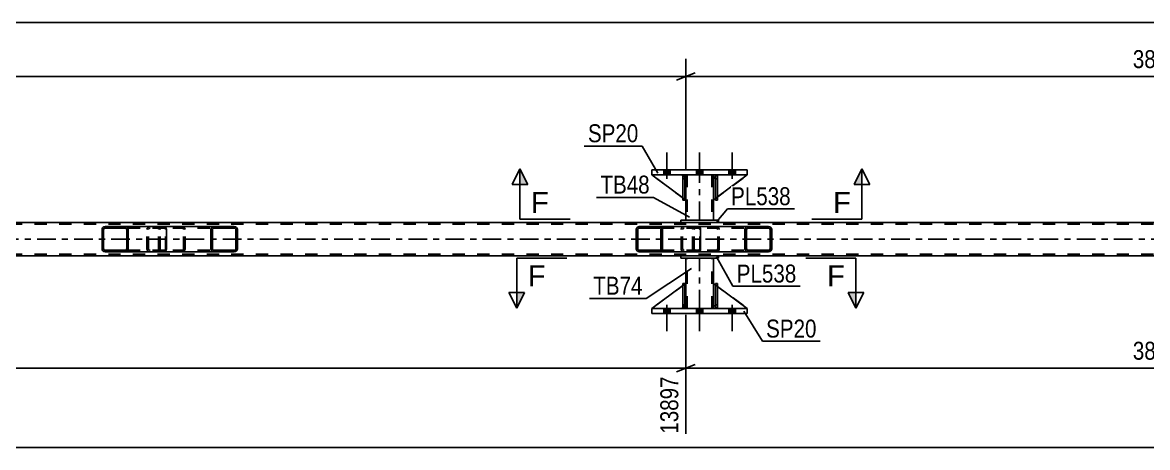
# Model space of a CAD drawing. Header units: millimetres. Extents: x -116 to 725, y -402 to 192.
# Drawn here: x 361.8 to 541.1, y -243.4 to -175.7 of the extents above; entities that cross this region are included whole.
import ezdxf

# ---------------------------------------------------------------- set-up
doc = ezdxf.new("R2010")
doc.units = ezdxf.units.MM
doc.linetypes.add('DXK_LINE_DOT2', pattern=[3.9198, 1.9599, -1.9599])
doc.linetypes.add('DXK_LINE_DOT3', pattern=[5.9187, 2.979, -0.9799, 0.9799, -0.9799])
doc.styles.add('Arial', font='ARIAL.TTF', dxfattribs={"height": 0.2})
doc.styles.add('Arial Narrow', font='ARIALN.TTF', dxfattribs={"height": 0.2})

# ---------------------------------------------------------------- blocks, each defined once
blk = doc.blocks.new('Part-203723472-4211 - 3915')
at = {"color": 2, "linetype": 'Continuous'}
for p, q in [((477.33, -199.15), (462.13, -199.15)), ((462.13, -199.15), (462.13, -199.95)), ((462.13, -199.95), (477.33, -199.95)), ((477.33, -199.95), (477.33, -199.15))]:
    blk.add_line(p, q, dxfattribs=at)
blk = doc.blocks.new('Part-203723472-3948 - 3915')
at = {"linetype": 'Continuous'}
h = blk.add_hatch(dxfattribs=at)
h.set_pattern_fill('', scale=0.7, style=0, pattern_type=0)
h.set_pattern_definition([(45, (481.1784, -208.489), (-1.57154, 1.57154), [])])
h.paths.add_polyline_path([(481.22, -208.67), (481.18, -208.49), (481.07, -208.33), (480.9, -208.23), (480.71, -208.19), (477.47, -208.19), (477.28, -208.23), (477.11, -208.33), (477, -208.49), (476.96, -208.67), (476.96, -211.71), (477, -211.9), (477.11, -212.05), (477.28, -212.16), (477.47, -212.19), (480.71, -212.19), (480.9, -212.16), (481.07, -212.05), (481.18, -211.9), (481.22, -211.71)])
h.paths.add_polyline_path([(480.94, -211.8), (480.89, -211.88), (480.8, -211.93), (480.71, -211.95), (477.47, -211.95), (477.37, -211.93), (477.29, -211.88), (477.24, -211.8), (477.22, -211.71), (477.22, -208.67), (477.24, -208.58), (477.29, -208.5), (477.37, -208.45), (477.47, -208.43), (480.71, -208.43), (480.8, -208.45), (480.89, -208.5), (480.94, -208.58), (480.96, -208.67), (480.96, -211.71)])
at = {"color": 7, "linetype": 'DXK_LINE_DOT2'}
for p, q in [((468.61, -208.67), (468.65, -208.49)), ((468.61, -211.71), (468.61, -208.67)), ((468.89, -208.58), (468.87, -208.67)), ((468.87, -211.71), (468.87, -208.67)), ((468.94, -208.5), (468.89, -208.58)), ((468.93, -208.23), (469.12, -208.19)), ((469.02, -208.45), (468.94, -208.5)), ((469.12, -208.43), (469.02, -208.45)), ((469.6, -208.19), (469.12, -208.19)), ((480.71, -208.43), (469.12, -208.43)), ((472.36, -208.19), (472.55, -208.23)), ((472.45, -208.45), (472.36, -208.43)), ((472.54, -208.5), (472.45, -208.45)), ((472.59, -208.58), (472.54, -208.5)), ((472.61, -208.67), (472.59, -208.58)), ((472.61, -211.71), (472.61, -208.67)), ((472.83, -208.49), (472.87, -208.67)), ((472.87, -211.71), (472.87, -208.67)), ((480.71, -208.19), (477.47, -208.19)), ((468.65, -211.9), (468.61, -211.71)), ((468.87, -211.71), (468.89, -211.8)), ((468.89, -211.8), (468.94, -211.88)), ((469.12, -212.19), (468.93, -212.16)), ((468.94, -211.88), (469.02, -211.93)), ((469.02, -211.93), (469.12, -211.95)), ((480.71, -211.95), (469.12, -211.95)), ((469.6, -212.19), (469.12, -212.19)), ((472.36, -211.95), (472.45, -211.93)), ((472.55, -212.16), (472.36, -212.19)), ((472.45, -211.93), (472.54, -211.88)), ((472.54, -211.88), (472.59, -211.8)), ((472.59, -211.8), (472.61, -211.71)), ((472.87, -211.71), (472.83, -211.9)), ((480.71, -212.19), (477.47, -212.19))]:
    blk.add_line(p, q, dxfattribs=at)
at = {"color": 2, "linetype": 'Continuous'}
for p, q in [((477.47, -208.19), (469.6, -208.19)), ((477, -208.49), (476.96, -208.67)), ((476.96, -211.71), (476.96, -208.67)), ((477.22, -208.67), (477.24, -208.58)), ((477.22, -211.71), (477.22, -208.67)), ((477.24, -208.58), (477.29, -208.5)), ((477.47, -208.19), (477.28, -208.23)), ((477.29, -208.5), (477.37, -208.45)), ((477.37, -208.45), (477.47, -208.43)), ((477.47, -208.19), (480.71, -208.19)), ((477.47, -208.43), (480.71, -208.43)), ((480.9, -208.23), (480.71, -208.19)), ((480.71, -208.43), (480.8, -208.45)), ((480.8, -208.45), (480.89, -208.5)), ((480.89, -208.5), (480.94, -208.58)), ((480.94, -208.58), (480.96, -208.67)), ((480.96, -211.71), (480.96, -208.67)), ((481.22, -208.67), (481.18, -208.49)), ((481.22, -211.71), (481.22, -208.67)), ((477.47, -212.19), (469.6, -212.19)), ((476.96, -211.71), (477, -211.9)), ((477.24, -211.8), (477.22, -211.71)), ((477.29, -211.88), (477.24, -211.8)), ((477.28, -212.16), (477.47, -212.19)), ((477.37, -211.93), (477.29, -211.88)), ((477.47, -211.95), (477.37, -211.93)), ((477.47, -211.95), (480.71, -211.95)), ((477.47, -212.19), (480.71, -212.19)), ((480.8, -211.93), (480.71, -211.95)), ((480.71, -212.19), (480.9, -212.16)), ((480.89, -211.88), (480.8, -211.93)), ((480.94, -211.8), (480.89, -211.88)), ((480.96, -211.71), (480.94, -211.8)), ((481.18, -211.9), (481.22, -211.71))]:
    blk.add_line(p, q, dxfattribs=at)
at = {"color": 7, "linetype": 'DXK_LINE_DOT2'}
for centre, start, end in [((469.1, -208.69), 110.7583, 155.68), ((472.38, -208.69), 24.32, 69.2417), ((469.1, -211.69), 204.32, 249.2417), ((472.38, -211.69), 290.7583, 335.68)]:
    blk.add_arc(centre, 0.496, start, end, dxfattribs=at)
at = {"color": 2, "linetype": 'Continuous'}
for centre, start, end in [((477.45, -208.69), 110.7583, 155.68), ((480.73, -208.69), 24.32, 69.2417), ((477.45, -211.69), 204.32, 249.2417), ((480.73, -211.69), 290.7583, 335.68)]:
    blk.add_arc(centre, 0.496, start, end, dxfattribs=at)
blk = doc.blocks.new('Part-203723472-4023 - 3915')
at = {"linetype": 'Continuous'}
h = blk.add_hatch(dxfattribs=at)
h.set_pattern_fill('', scale=0.7, style=0, pattern_type=0)
h.set_pattern_definition([(45, (463.7677, -208.489), (-1.57154, 1.57154), [])])
h.paths.add_polyline_path([(463.81, -208.67), (463.77, -208.49), (463.66, -208.33), (463.5, -208.23), (463.3, -208.19), (460.12, -208.19), (459.93, -208.23), (459.76, -208.33), (459.65, -208.49), (459.62, -208.67), (459.62, -211.71), (459.65, -211.9), (459.76, -212.05), (459.93, -212.16), (460.12, -212.19), (463.3, -212.19), (463.5, -212.16), (463.66, -212.05), (463.77, -211.9), (463.81, -211.71)])
h.paths.add_polyline_path([(463.54, -211.8), (463.48, -211.88), (463.4, -211.93), (463.3, -211.95), (460.12, -211.95), (460.02, -211.93), (459.94, -211.88), (459.89, -211.8), (459.87, -211.71), (459.87, -208.67), (459.89, -208.58), (459.94, -208.5), (460.02, -208.45), (460.12, -208.43), (463.3, -208.43), (463.4, -208.45), (463.48, -208.5), (463.54, -208.58), (463.55, -208.67), (463.55, -211.71)])
at = {"color": 2, "linetype": 'Continuous'}
for p, q in [((459.65, -208.49), (459.62, -208.67)), ((459.62, -211.71), (459.62, -208.67)), ((459.87, -208.67), (459.89, -208.58)), ((459.87, -211.71), (459.87, -208.67)), ((459.89, -208.58), (459.94, -208.5)), ((460.12, -208.19), (459.93, -208.23)), ((459.94, -208.5), (460.02, -208.45)), ((460.02, -208.45), (460.12, -208.43)), ((460.12, -208.19), (463.3, -208.19)), ((460.12, -208.43), (463.3, -208.43)), ((469.6, -208.19), (463.3, -208.19)), ((463.5, -208.23), (463.3, -208.19)), ((463.3, -208.43), (463.4, -208.45)), ((463.4, -208.45), (463.48, -208.5)), ((463.48, -208.5), (463.54, -208.58)), ((463.54, -208.58), (463.55, -208.67)), ((463.55, -211.71), (463.55, -208.67)), ((463.81, -208.67), (463.77, -208.49)), ((463.81, -211.71), (463.81, -208.67)), ((469.6, -208.19), (469.71, -208.23)), ((469.71, -208.23), (469.8, -208.33)), ((469.8, -208.33), (469.85, -208.49)), ((469.85, -208.49), (469.87, -208.67)), ((469.87, -211.71), (469.87, -208.67)), ((459.62, -211.71), (459.65, -211.9)), ((459.89, -211.8), (459.87, -211.71)), ((459.94, -211.88), (459.89, -211.8)), ((459.93, -212.16), (460.12, -212.19)), ((460.02, -211.93), (459.94, -211.88)), ((460.12, -211.95), (460.02, -211.93)), ((460.12, -211.95), (463.3, -211.95)), ((460.12, -212.19), (463.3, -212.19)), ((463.4, -211.93), (463.3, -211.95)), ((463.3, -212.19), (463.5, -212.16)), ((469.6, -212.19), (463.3, -212.19)), ((463.48, -211.88), (463.4, -211.93)), ((463.54, -211.8), (463.48, -211.88)), ((463.55, -211.71), (463.54, -211.8)), ((463.77, -211.9), (463.81, -211.71)), ((469.71, -212.16), (469.6, -212.19)), ((469.8, -212.05), (469.71, -212.16)), ((469.85, -211.9), (469.8, -212.05)), ((469.87, -211.71), (469.85, -211.9))]:
    blk.add_line(p, q, dxfattribs=at)
at = {"color": 7, "linetype": 'DXK_LINE_DOT2'}
for p, q in [((463.3, -208.19), (460.12, -208.19)), ((469.6, -208.43), (460.12, -208.43)), ((466.77, -208.67), (466.8, -208.49)), ((466.77, -211.71), (466.77, -208.67)), ((467.04, -208.58), (467.02, -208.67)), ((467.02, -211.71), (467.02, -208.67)), ((467.09, -208.5), (467.04, -208.58)), ((467.08, -208.23), (467.27, -208.19)), ((467.17, -208.45), (467.09, -208.5)), ((467.27, -208.43), (467.17, -208.45)), ((468.61, -208.43), (468.61, -208.19)), ((469.66, -208.45), (469.6, -208.43)), ((469.7, -208.5), (469.66, -208.45)), ((469.73, -208.58), (469.7, -208.5)), ((469.74, -208.67), (469.73, -208.58)), ((469.74, -211.71), (469.74, -208.67)), ((469.6, -211.95), (460.12, -211.95)), ((463.3, -212.19), (460.12, -212.19)), ((466.8, -211.9), (466.77, -211.71)), ((467.02, -211.71), (467.04, -211.8)), ((467.04, -211.8), (467.09, -211.88)), ((467.27, -212.19), (467.08, -212.16)), ((467.09, -211.88), (467.11, -211.9)), ((467.11, -211.9), (467.17, -211.93)), ((467.17, -211.93), (467.27, -211.95)), ((468.61, -212.19), (468.61, -211.95)), ((469.6, -211.95), (469.66, -211.93)), ((469.66, -211.93), (469.7, -211.88)), ((469.7, -211.88), (469.73, -211.8)), ((469.73, -211.8), (469.74, -211.71))]:
    blk.add_line(p, q, dxfattribs=at)
at = {"color": 2, "linetype": 'Continuous'}
for centre, start, end in [((460.1, -208.69), 111.1941, 156.1506), ((463.32, -208.69), 23.8494, 68.8059), ((460.1, -211.7), 203.8494, 248.8059), ((463.32, -211.7), 291.1941, 336.1506)]:
    blk.add_arc(centre, 0.492, start, end, dxfattribs=at)
at = {"color": 7, "linetype": 'DXK_LINE_DOT2'}
for centre, start, end in [((467.25, -208.69), 111.1941, 156.1506), ((467.25, -211.7), 203.8494, 248.8059)]:
    blk.add_arc(centre, 0.492, start, end, dxfattribs=at)
blk = doc.blocks.new('Part-203723472-4037 - 3915')
at = {"color": 2, "linetype": 'Continuous'}
for p, q in [((472.73, -207.15), (466.73, -207.15)), ((466.73, -207.55), (466.73, -207.15)), ((472.73, -207.55), (466.73, -207.55)), ((472.73, -207.55), (472.73, -207.15))]:
    blk.add_line(p, q, dxfattribs=at)
blk = doc.blocks.new('Part-203723472-4042 - 3915')
at = {"color": 2, "linetype": 'Continuous'}
for p, q in [((472.73, -212.83), (466.73, -212.83)), ((466.73, -213.23), (466.73, -212.83)), ((472.73, -213.23), (466.73, -213.23)), ((472.73, -213.23), (472.73, -212.83))]:
    blk.add_line(p, q, dxfattribs=at)
blk = doc.blocks.new('Part-203723472-4047 - 3915')
at = {"color": 2, "linetype": 'Continuous'}
for p, q in [((467.4, -199.95), (467.08, -199.95)), ((467.08, -199.95), (467.08, -203.95)), ((467.4, -199.95), (467.4, -199.95)), ((467.4, -199.95), (467.4, -203.95)), ((467.4, -203.95), (467.08, -203.95))]:
    blk.add_line(p, q, dxfattribs=at)
at = {"color": 7, "linetype": 'DXK_LINE_DOT2'}
for p, q in [((467.08, -200.55), (467.08, -199.95)), ((467.4, -200.55), (467.08, -200.55)), ((467.08, -200.55), (467.08, -203.95)), ((467.4, -200.55), (467.4, -199.95)), ((467.4, -199.95), (467.4, -199.95)), ((467.4, -203.95), (467.4, -200.55))]:
    blk.add_line(p, q, dxfattribs=at)
blk = doc.blocks.new('Part-203723472-4057 - 3915')
at = {"color": 2, "linetype": 'Continuous'}
for p, q in [((467.08, -221.23), (467.08, -217.23)), ((467.08, -217.23), (467.4, -217.23)), ((467.4, -221.23), (467.4, -217.23)), ((467.08, -221.23), (467.08, -221.23)), ((467.4, -221.23), (467.08, -221.23))]:
    blk.add_line(p, q, dxfattribs=at)
at = {"color": 7, "linetype": 'DXK_LINE_DOT2'}
for p, q in [((467.08, -217.23), (467.08, -220.63)), ((467.4, -220.63), (467.4, -217.23)), ((467.08, -220.63), (467.08, -221.23)), ((467.08, -220.63), (467.4, -220.63)), ((467.4, -221.23), (467.4, -220.63)), ((467.4, -221.23), (467.4, -221.23))]:
    blk.add_line(p, q, dxfattribs=at)
blk = doc.blocks.new('Part-203723472-4024 - 3915')
at = {"linetype": 'Continuous'}
h = blk.add_hatch(dxfattribs=at)
h.set_pattern_fill('', scale=0.7, style=0, pattern_type=0)
h.set_pattern_definition([(45, (396.0442, -208.489), (-1.57154, 1.57154), [])])
h.paths.add_polyline_path([(396.08, -208.67), (396.04, -208.49), (395.93, -208.33), (395.77, -208.23), (395.57, -208.19), (392.34, -208.19), (392.14, -208.23), (391.98, -208.33), (391.87, -208.49), (391.83, -208.67), (391.83, -211.71), (391.87, -211.9), (391.98, -212.05), (392.14, -212.16), (392.34, -212.19), (395.57, -212.19), (395.77, -212.16), (395.93, -212.05), (396.04, -211.9), (396.08, -211.71)])
h.paths.add_polyline_path([(395.81, -211.8), (395.75, -211.88), (395.67, -211.93), (395.57, -211.95), (392.34, -211.95), (392.24, -211.93), (392.16, -211.88), (392.1, -211.8), (392.08, -211.71), (392.08, -208.67), (392.1, -208.58), (392.16, -208.5), (392.24, -208.45), (392.34, -208.43), (395.57, -208.43), (395.67, -208.45), (395.75, -208.5), (395.81, -208.58), (395.83, -208.67), (395.83, -211.71)])
at = {"color": 7, "linetype": 'DXK_LINE_DOT2'}
for p, q in [((383.48, -208.67), (383.52, -208.49)), ((383.48, -211.71), (383.48, -208.67)), ((383.75, -208.58), (383.73, -208.67)), ((383.73, -211.71), (383.73, -208.67)), ((383.81, -208.5), (383.75, -208.58)), ((383.79, -208.23), (383.99, -208.19)), ((383.89, -208.45), (383.81, -208.5)), ((383.99, -208.43), (383.89, -208.45)), ((384.47, -208.19), (383.99, -208.19)), ((395.57, -208.43), (383.99, -208.43)), ((387.22, -208.19), (387.42, -208.23)), ((387.32, -208.45), (387.22, -208.43)), ((387.4, -208.5), (387.32, -208.45)), ((387.46, -208.58), (387.4, -208.5)), ((387.48, -208.67), (387.46, -208.58)), ((387.48, -211.71), (387.48, -208.67)), ((387.69, -208.49), (387.73, -208.67)), ((387.73, -211.71), (387.73, -208.67)), ((395.57, -208.19), (392.34, -208.19)), ((383.52, -211.9), (383.48, -211.71)), ((383.73, -211.71), (383.75, -211.8)), ((383.75, -211.8), (383.81, -211.88)), ((383.99, -212.19), (383.79, -212.16)), ((383.81, -211.88), (383.89, -211.93)), ((383.89, -211.93), (383.99, -211.95)), ((395.57, -211.95), (383.99, -211.95)), ((384.47, -212.19), (383.99, -212.19)), ((387.22, -211.95), (387.32, -211.93)), ((387.42, -212.16), (387.22, -212.19)), ((387.32, -211.93), (387.4, -211.88)), ((387.4, -211.88), (387.46, -211.8)), ((387.46, -211.8), (387.48, -211.71)), ((387.73, -211.71), (387.69, -211.9)), ((395.57, -212.19), (392.34, -212.19))]:
    blk.add_line(p, q, dxfattribs=at)
at = {"color": 2, "linetype": 'Continuous'}
for p, q in [((392.34, -208.19), (384.47, -208.19)), ((391.87, -208.49), (391.83, -208.67)), ((391.83, -211.71), (391.83, -208.67)), ((392.08, -208.67), (392.1, -208.58)), ((392.08, -211.71), (392.08, -208.67)), ((392.1, -208.58), (392.16, -208.5)), ((392.34, -208.19), (392.14, -208.23)), ((392.16, -208.5), (392.24, -208.45)), ((392.24, -208.45), (392.34, -208.43)), ((392.34, -208.19), (395.57, -208.19)), ((392.34, -208.43), (395.57, -208.43)), ((395.77, -208.23), (395.57, -208.19)), ((395.57, -208.43), (395.67, -208.45)), ((395.67, -208.45), (395.75, -208.5)), ((395.75, -208.5), (395.81, -208.58)), ((395.81, -208.58), (395.83, -208.67)), ((395.83, -211.71), (395.83, -208.67)), ((396.08, -208.67), (396.04, -208.49)), ((396.08, -211.71), (396.08, -208.67)), ((392.34, -212.19), (384.47, -212.19)), ((391.83, -211.71), (391.87, -211.9)), ((392.1, -211.8), (392.08, -211.71)), ((392.16, -211.88), (392.1, -211.8)), ((392.14, -212.16), (392.34, -212.19)), ((392.24, -211.93), (392.16, -211.88)), ((392.34, -211.95), (392.24, -211.93)), ((392.34, -211.95), (395.57, -211.95)), ((392.34, -212.19), (395.57, -212.19)), ((395.67, -211.93), (395.57, -211.95)), ((395.57, -212.19), (395.77, -212.16)), ((395.75, -211.88), (395.67, -211.93)), ((395.81, -211.8), (395.75, -211.88)), ((395.83, -211.71), (395.81, -211.8)), ((396.04, -211.9), (396.08, -211.71))]:
    blk.add_line(p, q, dxfattribs=at)
at = {"color": 7, "linetype": 'DXK_LINE_DOT2'}
for centre, start, end in [((383.97, -208.69), 110.7583, 155.68), ((387.24, -208.69), 24.32, 69.2417), ((383.97, -211.69), 204.32, 249.2417), ((387.24, -211.69), 290.7583, 335.68)]:
    blk.add_arc(centre, 0.496, start, end, dxfattribs=at)
at = {"color": 2, "linetype": 'Continuous'}
for centre, start, end in [((392.32, -208.69), 110.7583, 155.68), ((395.59, -208.69), 24.32, 69.2417), ((392.32, -211.69), 204.32, 249.2417), ((395.59, -211.69), 290.7583, 335.68)]:
    blk.add_arc(centre, 0.496, start, end, dxfattribs=at)
blk = doc.blocks.new('Part-203723472-4050 - 3915')
at = {"color": 2, "linetype": 'Continuous'}
for p, q in [((467.08, -203.62), (462.13, -199.95)), ((467.08, -200.11), (466.93, -199.95)), ((467.53, -200.55), (467.4, -200.43)), ((467.53, -200.55), (467.53, -200.55)), ((467.53, -203.95), (467.53, -200.55)), ((467.4, -203.86), (467.53, -203.95)), ((467.53, -203.95), (467.53, -203.95))]:
    blk.add_line(p, q, dxfattribs=at)
at = {"color": 7, "linetype": 'DXK_LINE_DOT2'}
for p, q in [((466.93, -199.95), (462.13, -199.95)), ((466.93, -199.95), (467.53, -200.55)), ((467.4, -200.43), (467.08, -200.11)), ((467.53, -200.55), (467.53, -203.95)), ((467.4, -203.86), (467.08, -203.62))]:
    blk.add_line(p, q, dxfattribs=at)
blk = doc.blocks.new('Bolt-203723472-4055 - 3915')
at = {"linetype": 'Continuous'}
for points in [[(465.05, -221.23), (464.01, -221.23), (464.01, -222.03), (465.05, -222.03)], [(465.05, -221.23), (464.01, -221.23), (464.01, -222.03), (465.05, -222.03)], [(465.05, -221.23), (464.01, -221.23), (464.01, -222.03), (465.05, -222.03)], [(470.25, -221.23), (469.21, -221.23), (469.21, -222.03), (470.25, -222.03)], [(470.25, -221.23), (469.21, -221.23), (469.21, -222.03), (470.25, -222.03)], [(475.45, -221.23), (474.41, -221.23), (474.41, -222.03), (475.45, -222.03)], [(475.45, -221.23), (474.41, -221.23), (474.41, -222.03), (475.45, -222.03)], [(475.45, -221.23), (474.41, -221.23), (474.41, -222.03), (475.45, -222.03)]]:
    blk.add_hatch(color=1, dxfattribs=at).paths.add_polyline_path(points)
at = {"color": 1, "linetype": 'Continuous'}
for p, q in [((464.01, -221.23), (464.01, -222.03)), ((464.01, -221.23), (464.01, -222.03)), ((464.01, -221.23), (464.01, -222.03)), ((464.53, -220.63), (464.53, -224.83)), ((464.53, -220.63), (464.53, -224.83)), ((464.53, -220.63), (464.53, -224.83)), ((465.05, -221.23), (465.05, -222.03)), ((465.05, -221.23), (465.05, -222.03)), ((465.05, -221.23), (465.05, -222.03)), ((469.21, -221.23), (469.21, -222.03)), ((469.21, -221.23), (469.21, -222.03)), ((469.73, -220.63), (469.73, -224.83)), ((469.73, -220.63), (469.73, -224.83)), ((470.25, -221.23), (470.25, -222.03)), ((470.25, -221.23), (470.25, -222.03)), ((474.41, -221.23), (474.41, -222.03)), ((474.41, -221.23), (474.41, -222.03)), ((474.41, -221.23), (474.41, -222.03)), ((474.93, -220.63), (474.93, -224.83)), ((474.93, -220.63), (474.93, -224.83)), ((474.93, -220.63), (474.93, -224.83)), ((475.45, -221.23), (475.45, -222.03)), ((475.45, -221.23), (475.45, -222.03)), ((475.45, -221.23), (475.45, -222.03))]:
    blk.add_line(p, q, dxfattribs=at)
blk = doc.blocks.new('Bolt-203723472-4056 - 3915')
at = {"linetype": 'Continuous'}
for points in [[(464.01, -199.95), (465.05, -199.95), (465.05, -199.15), (464.01, -199.15)], [(464.01, -199.95), (465.05, -199.95), (465.05, -199.15), (464.01, -199.15)], [(464.01, -199.95), (465.05, -199.95), (465.05, -199.15), (464.01, -199.15)], [(469.21, -199.95), (470.25, -199.95), (470.25, -199.15), (469.21, -199.15)], [(469.21, -199.95), (470.25, -199.95), (470.25, -199.15), (469.21, -199.15)], [(474.41, -199.95), (475.45, -199.95), (475.45, -199.15), (474.41, -199.15)], [(474.41, -199.95), (475.45, -199.95), (475.45, -199.15), (474.41, -199.15)], [(474.41, -199.95), (475.45, -199.95), (475.45, -199.15), (474.41, -199.15)]]:
    blk.add_hatch(color=1, dxfattribs=at).paths.add_polyline_path(points)
at = {"color": 1, "linetype": 'Continuous'}
for p, q in [((464.53, -200.55), (464.53, -196.35)), ((464.53, -200.55), (464.53, -196.35)), ((464.53, -200.55), (464.53, -196.35)), ((469.73, -200.55), (469.73, -196.35)), ((469.73, -200.55), (469.73, -196.35)), ((474.93, -200.55), (474.93, -196.35)), ((474.93, -200.55), (474.93, -196.35)), ((474.93, -200.55), (474.93, -196.35)), ((464.01, -199.95), (464.01, -199.15)), ((464.01, -199.95), (464.01, -199.15)), ((464.01, -199.95), (464.01, -199.15)), ((465.05, -199.95), (465.05, -199.15)), ((465.05, -199.95), (465.05, -199.15)), ((465.05, -199.95), (465.05, -199.15)), ((469.21, -199.95), (469.21, -199.15)), ((469.21, -199.95), (469.21, -199.15)), ((470.25, -199.95), (470.25, -199.15)), ((470.25, -199.95), (470.25, -199.15)), ((474.41, -199.95), (474.41, -199.15)), ((474.41, -199.95), (474.41, -199.15)), ((474.41, -199.95), (474.41, -199.15)), ((475.45, -199.95), (475.45, -199.15)), ((475.45, -199.95), (475.45, -199.15)), ((475.45, -199.95), (475.45, -199.15))]:
    blk.add_line(p, q, dxfattribs=at)
blk = doc.blocks.new('Part-203723472-4060 - 3915')
at = {"color": 2, "linetype": 'Continuous'}
for p, q in [((467.08, -217.56), (462.13, -221.23)), ((467.53, -217.23), (467.4, -217.33)), ((467.53, -220.63), (467.53, -217.23)), ((467.08, -221.08), (466.93, -221.23)), ((467.53, -220.63), (467.4, -220.76)), ((467.53, -220.63), (467.53, -220.63))]:
    blk.add_line(p, q, dxfattribs=at)
at = {"color": 7, "linetype": 'DXK_LINE_DOT2'}
for p, q in [((467.4, -217.33), (467.08, -217.56)), ((467.53, -220.63), (467.53, -217.23)), ((462.13, -221.23), (466.93, -221.23)), ((467.53, -220.63), (466.93, -221.23)), ((467.4, -220.76), (467.08, -221.08))]:
    blk.add_line(p, q, dxfattribs=at)
blk = doc.blocks.new('Part-203723472-4063 - 3915')
at = {"color": 7, "linetype": 'DXK_LINE_DOT2'}
for p, q in [((467.53, -217.23), (462.13, -221.23)), ((467.53, -220.63), (467.53, -217.23)), ((467.53, -217.23), (467.53, -220.63)), ((462.13, -221.23), (466.93, -221.23)), ((466.93, -221.23), (467.53, -220.63)), ((467.53, -220.63), (466.93, -221.23)), ((467.53, -220.63), (467.53, -220.63))]:
    blk.add_line(p, q, dxfattribs=at)
blk = doc.blocks.new('Part-203723472-4066 - 3915')
at = {"color": 2, "linetype": 'Continuous'}
for p, q in [((471.93, -220.63), (471.93, -217.23)), ((472.28, -217.49), (471.93, -217.23)), ((477.33, -221.23), (472.6, -217.73)), ((472.28, -220.99), (471.93, -220.63))]:
    blk.add_line(p, q, dxfattribs=at)
at = {"color": 7, "linetype": 'DXK_LINE_DOT2'}
for p, q in [((472.6, -217.73), (472.28, -217.49)), ((472.53, -221.23), (472.28, -220.99)), ((477.33, -221.23), (472.53, -221.23)), ((477.33, -221.23), (477.33, -221.23)), ((477.33, -221.23), (477.33, -221.23))]:
    blk.add_line(p, q, dxfattribs=at)
blk = doc.blocks.new('Part-203723472-4114 - 3915')
at = {"color": 2, "linetype": 'Continuous'}
for p, q in [((467.53, -199.95), (467.53, -200.55)), ((471.93, -199.95), (471.93, -200.55)), ((467.53, -203.95), (467.53, -207.15)), ((471.93, -203.95), (471.93, -207.15))]:
    blk.add_line(p, q, dxfattribs=at)
at = {"color": 7, "linetype": 'DXK_LINE_DOT2'}
for p, q in [((471.93, -199.95), (467.53, -199.95)), ((467.53, -200.55), (467.53, -203.95)), ((467.77, -199.95), (467.77, -207.15)), ((471.69, -199.95), (471.69, -207.15)), ((471.93, -200.55), (471.93, -203.95)), ((471.93, -207.15), (467.53, -207.15))]:
    blk.add_line(p, q, dxfattribs=at)
at = {"color": 7, "linetype": 'DXK_LINE_DOT3'}
blk.add_line((469.73, -207.15), (469.73, -199.95), dxfattribs=at)
blk = doc.blocks.new('Part-203723472-4117 - 3915')
at = {"color": 7, "linetype": 'DXK_LINE_DOT2'}
for p, q in [((471.93, -220.63), (471.93, -217.23)), ((471.93, -217.23), (477.33, -221.23)), ((472.53, -221.23), (471.93, -220.63)), ((477.33, -221.23), (472.53, -221.23))]:
    blk.add_line(p, q, dxfattribs=at)
blk = doc.blocks.new('Part-203723472-4122 - 3915')
at = {"color": 2, "linetype": 'Continuous'}
for p, q in [((462.13, -221.23), (462.13, -222.03)), ((477.33, -221.23), (462.13, -221.23)), ((462.13, -222.03), (477.33, -222.03)), ((477.33, -222.03), (477.33, -221.23))]:
    blk.add_line(p, q, dxfattribs=at)
blk = doc.blocks.new('Part-203723472-4127 - 3915')
at = {"color": 2, "linetype": 'Continuous'}
for p, q in [((467.53, -217.23), (467.53, -213.23)), ((471.93, -217.23), (471.93, -213.23)), ((467.53, -221.23), (467.53, -220.63)), ((471.93, -221.23), (471.93, -220.63))]:
    blk.add_line(p, q, dxfattribs=at)
at = {"color": 7, "linetype": 'DXK_LINE_DOT2'}
for p, q in [((471.93, -213.23), (467.53, -213.23)), ((467.77, -221.23), (467.77, -213.23)), ((471.69, -221.23), (471.69, -213.23)), ((467.53, -220.63), (467.53, -217.23)), ((471.93, -220.63), (471.93, -217.23)), ((467.53, -221.23), (471.93, -221.23))]:
    blk.add_line(p, q, dxfattribs=at)
at = {"color": 7, "linetype": 'DXK_LINE_DOT3'}
blk.add_line((469.73, -221.23), (469.73, -213.23), dxfattribs=at)
blk = doc.blocks.new('Part-203723472-4128 - 3915')
at = {"color": 7, "linetype": 'DXK_LINE_DOT2'}
for p, q in [((472.28, -200.55), (472.28, -199.95)), ((472.28, -199.95), (472.28, -199.95)), ((472.28, -199.95), (472.28, -203.95)), ((472.6, -199.95), (472.28, -199.95)), ((472.28, -203.95), (472.28, -200.55)), ((472.28, -200.55), (472.6, -200.55)), ((472.6, -200.55), (472.6, -199.95)), ((472.6, -203.95), (472.6, -199.95)), ((472.6, -200.55), (472.6, -203.95)), ((472.28, -203.95), (472.6, -203.95))]:
    blk.add_line(p, q, dxfattribs=at)
blk = doc.blocks.new('Part-203723472-4129 - 3915')
at = {"color": 7, "linetype": 'DXK_LINE_DOT2'}
for p, q in [((467.08, -200.55), (467.08, -199.95)), ((467.08, -199.95), (467.08, -199.95)), ((467.08, -199.95), (467.08, -203.95)), ((467.4, -199.95), (467.08, -199.95)), ((467.08, -203.95), (467.08, -200.55)), ((467.08, -200.55), (467.4, -200.55)), ((467.4, -200.55), (467.4, -199.95)), ((467.4, -203.95), (467.4, -199.95)), ((467.4, -200.55), (467.4, -203.95)), ((467.08, -203.95), (467.4, -203.95))]:
    blk.add_line(p, q, dxfattribs=at)
blk = doc.blocks.new('Part-203723472-4130 - 3915')
at = {"color": 2, "linetype": 'Continuous'}
for p, q in [((472.6, -199.95), (472.28, -199.95)), ((472.28, -199.95), (472.28, -203.95)), ((472.6, -199.95), (472.6, -199.95)), ((472.6, -199.95), (472.6, -203.95)), ((472.6, -203.95), (472.28, -203.95))]:
    blk.add_line(p, q, dxfattribs=at)
at = {"color": 7, "linetype": 'DXK_LINE_DOT2'}
for p, q in [((472.28, -200.55), (472.28, -199.95)), ((472.6, -200.55), (472.28, -200.55)), ((472.28, -200.55), (472.28, -203.95)), ((472.6, -200.55), (472.6, -199.95)), ((472.6, -199.95), (472.6, -199.95)), ((472.6, -203.95), (472.6, -200.55))]:
    blk.add_line(p, q, dxfattribs=at)
blk = doc.blocks.new('Part-203723472-4135 - 3915')
at = {"color": 7, "linetype": 'DXK_LINE_DOT2'}
for p, q in [((467.53, -203.95), (462.13, -199.95)), ((462.13, -199.95), (466.93, -199.95)), ((466.93, -199.95), (467.53, -200.55)), ((467.53, -200.55), (466.93, -199.95)), ((467.53, -200.55), (467.53, -203.95)), ((467.53, -200.55), (467.53, -200.55)), ((467.53, -200.55), (467.53, -203.95))]:
    blk.add_line(p, q, dxfattribs=at)
blk = doc.blocks.new('Part-203723472-4138 - 3915')
at = {"color": 2, "linetype": 'Continuous'}
for p, q in [((472.28, -200.2), (471.93, -200.55)), ((471.93, -200.55), (471.93, -203.95)), ((477.33, -199.95), (472.6, -203.45)), ((472.28, -203.69), (471.93, -203.95))]:
    blk.add_line(p, q, dxfattribs=at)
at = {"color": 7, "linetype": 'DXK_LINE_DOT2'}
for p, q in [((472.53, -199.95), (472.28, -200.2)), ((477.33, -199.95), (472.53, -199.95)), ((472.6, -203.45), (472.28, -203.69))]:
    blk.add_line(p, q, dxfattribs=at)
blk = doc.blocks.new('Part-203723472-4141 - 3915')
at = {"color": 7, "linetype": 'DXK_LINE_DOT2'}
for p, q in [((472.53, -199.95), (471.93, -200.55)), ((471.93, -203.95), (477.33, -199.95)), ((471.93, -200.55), (471.93, -203.95)), ((477.33, -199.95), (472.53, -199.95))]:
    blk.add_line(p, q, dxfattribs=at)
blk = doc.blocks.new('Part-203723472-4142 - 3915')
at = {"color": 7, "linetype": 'DXK_LINE_DOT2'}
for p, q in [((472.6, -217.23), (472.28, -217.23)), ((472.28, -220.63), (472.28, -217.23)), ((472.28, -217.23), (472.28, -221.23)), ((472.6, -217.23), (472.6, -220.63)), ((472.6, -221.23), (472.6, -217.23)), ((472.6, -220.63), (472.28, -220.63)), ((472.28, -221.23), (472.28, -220.63)), ((472.6, -221.23), (472.28, -221.23)), ((472.6, -220.63), (472.6, -221.23)), ((472.6, -221.23), (472.6, -221.23))]:
    blk.add_line(p, q, dxfattribs=at)
blk = doc.blocks.new('Part-203723472-4143 - 3915')
at = {"color": 7, "linetype": 'DXK_LINE_DOT2'}
for p, q in [((467.08, -217.23), (467.4, -217.23)), ((467.08, -220.63), (467.08, -217.23)), ((467.08, -217.23), (467.08, -221.23)), ((467.4, -217.23), (467.4, -220.63)), ((467.4, -221.23), (467.4, -217.33)), ((467.4, -220.63), (467.08, -220.63)), ((467.08, -221.23), (467.08, -220.63)), ((467.4, -221.23), (467.08, -221.23)), ((467.4, -220.63), (467.4, -221.23)), ((467.4, -221.23), (467.4, -221.23))]:
    blk.add_line(p, q, dxfattribs=at)
blk = doc.blocks.new('Part-203723472-4144 - 3915')
at = {"color": 2, "linetype": 'Continuous'}
for p, q in [((472.28, -221.23), (472.28, -217.23)), ((472.28, -217.23), (472.6, -217.23)), ((472.6, -221.23), (472.6, -217.23)), ((472.28, -221.23), (472.28, -221.23)), ((472.6, -221.23), (472.28, -221.23))]:
    blk.add_line(p, q, dxfattribs=at)
at = {"color": 7, "linetype": 'DXK_LINE_DOT2'}
for p, q in [((472.28, -217.23), (472.28, -220.63)), ((472.6, -220.63), (472.6, -217.23)), ((472.28, -220.63), (472.28, -221.23)), ((472.28, -220.63), (472.6, -220.63)), ((472.6, -221.23), (472.6, -220.63)), ((472.6, -221.23), (472.6, -221.23))]:
    blk.add_line(p, q, dxfattribs=at)
blk = doc.blocks.new('Part-203723472-4212 - 3915')
at = {"linetype": 'Continuous'}
h = blk.add_hatch(dxfattribs=at)
h.set_pattern_fill('', scale=0.7, style=0, pattern_type=0)
h.set_pattern_definition([(45, (378.6335, -208.489), (-1.57154, 1.57154), [])])
h.paths.add_polyline_path([(378.67, -208.67), (378.63, -208.49), (378.52, -208.33), (378.36, -208.23), (378.17, -208.19), (374.98, -208.19), (374.79, -208.23), (374.63, -208.33), (374.52, -208.49), (374.48, -208.67), (374.48, -211.71), (374.52, -211.9), (374.63, -212.05), (374.79, -212.16), (374.98, -212.19), (378.17, -212.19), (378.36, -212.16), (378.52, -212.05), (378.63, -211.9), (378.67, -211.71)])
h.paths.add_polyline_path([(378.4, -211.8), (378.35, -211.88), (378.27, -211.93), (378.17, -211.95), (374.98, -211.95), (374.89, -211.93), (374.81, -211.88), (374.75, -211.8), (374.73, -211.71), (374.73, -208.67), (374.75, -208.58), (374.81, -208.5), (374.89, -208.45), (374.98, -208.43), (378.17, -208.43), (378.27, -208.45), (378.35, -208.5), (378.4, -208.58), (378.42, -208.67), (378.42, -211.71)])
at = {"color": 2, "linetype": 'Continuous'}
for p, q in [((374.52, -208.49), (374.48, -208.67)), ((374.48, -211.71), (374.48, -208.67)), ((374.73, -208.67), (374.75, -208.58)), ((374.73, -211.71), (374.73, -208.67)), ((374.75, -208.58), (374.81, -208.5)), ((374.98, -208.19), (374.79, -208.23)), ((374.81, -208.5), (374.89, -208.45)), ((374.89, -208.45), (374.98, -208.43)), ((374.98, -208.19), (378.17, -208.19)), ((374.98, -208.43), (378.17, -208.43)), ((384.47, -208.19), (378.17, -208.19)), ((378.36, -208.23), (378.17, -208.19)), ((378.17, -208.43), (378.27, -208.45)), ((378.27, -208.45), (378.35, -208.5)), ((378.35, -208.5), (378.4, -208.58)), ((378.4, -208.58), (378.42, -208.67)), ((378.42, -211.71), (378.42, -208.67)), ((378.67, -208.67), (378.63, -208.49)), ((378.67, -211.71), (378.67, -208.67)), ((384.47, -208.19), (384.57, -208.23)), ((384.57, -208.23), (384.66, -208.33)), ((384.66, -208.33), (384.72, -208.49)), ((384.72, -208.49), (384.74, -208.67)), ((384.74, -211.71), (384.74, -208.67)), ((374.48, -211.71), (374.52, -211.9)), ((374.75, -211.8), (374.73, -211.71)), ((374.81, -211.88), (374.75, -211.8)), ((374.79, -212.16), (374.98, -212.19)), ((374.89, -211.93), (374.81, -211.88)), ((374.98, -211.95), (374.89, -211.93)), ((374.98, -211.95), (378.17, -211.95)), ((374.98, -212.19), (378.17, -212.19)), ((378.27, -211.93), (378.17, -211.95)), ((378.17, -212.19), (378.36, -212.16)), ((384.47, -212.19), (378.17, -212.19)), ((378.35, -211.88), (378.27, -211.93)), ((378.4, -211.8), (378.35, -211.88)), ((378.42, -211.71), (378.4, -211.8)), ((378.63, -211.9), (378.67, -211.71)), ((384.57, -212.16), (384.47, -212.19)), ((384.66, -212.05), (384.57, -212.16)), ((384.72, -211.9), (384.66, -212.05)), ((384.74, -211.71), (384.72, -211.9))]:
    blk.add_line(p, q, dxfattribs=at)
at = {"color": 7, "linetype": 'DXK_LINE_DOT2'}
for p, q in [((378.17, -208.19), (374.98, -208.19)), ((384.47, -208.43), (374.98, -208.43)), ((381.63, -208.67), (381.67, -208.49)), ((381.63, -211.71), (381.63, -208.67)), ((381.9, -208.58), (381.88, -208.67)), ((381.88, -211.71), (381.88, -208.67)), ((381.96, -208.5), (381.9, -208.58)), ((381.94, -208.23), (382.13, -208.19)), ((381.96, -208.5), (381.98, -208.49)), ((381.98, -208.49), (382.04, -208.45)), ((382.04, -208.45), (382.13, -208.43)), ((383.48, -208.43), (383.48, -208.19)), ((384.52, -208.45), (384.47, -208.43)), ((384.57, -208.5), (384.52, -208.45)), ((384.59, -208.58), (384.57, -208.5)), ((384.6, -208.67), (384.59, -208.58)), ((384.6, -211.71), (384.6, -208.67)), ((384.47, -211.95), (374.98, -211.95)), ((378.17, -212.19), (374.98, -212.19)), ((381.67, -211.9), (381.63, -211.71)), ((381.88, -211.71), (381.9, -211.8)), ((381.9, -211.8), (381.96, -211.88)), ((382.13, -212.19), (381.94, -212.16)), ((381.96, -211.88), (381.98, -211.9)), ((381.98, -211.9), (382.04, -211.93)), ((382.04, -211.93), (382.13, -211.95)), ((383.48, -212.19), (383.48, -211.95)), ((384.47, -211.95), (384.52, -211.93)), ((384.52, -211.93), (384.57, -211.88)), ((384.57, -211.88), (384.59, -211.8)), ((384.59, -211.8), (384.6, -211.71))]:
    blk.add_line(p, q, dxfattribs=at)
at = {"color": 2, "linetype": 'Continuous'}
for centre, start, end in [((374.97, -208.69), 111.1941, 156.1506), ((378.18, -208.69), 23.8494, 68.8059), ((374.97, -211.7), 203.8494, 248.8059), ((378.18, -211.7), 291.1941, 336.1506)]:
    blk.add_arc(centre, 0.492, start, end, dxfattribs=at)
at = {"color": 7, "linetype": 'DXK_LINE_DOT2'}
for centre, start, end in [((382.12, -208.69), 111.1941, 156.1506), ((382.12, -211.7), 203.8494, 248.8059)]:
    blk.add_arc(centre, 0.492, start, end, dxfattribs=at)
blk = doc.blocks.new('Part-203723472-4214 - 3915')
at = {"color": 2, "linetype": 'Continuous'}
for p, q in [((608.72, -207.55), (-50.19, -207.55)), ((466.73, -212.83), (217.31, -212.83)), ((608.72, -212.83), (472.73, -212.83))]:
    blk.add_line(p, q, dxfattribs=at)
at = {"color": 7, "linetype": 'DXK_LINE_DOT2'}
for p, q in [((608.72, -207.79), (-50.19, -207.79)), ((608.72, -212.59), (-50.19, -212.59)), ((472.73, -212.83), (466.73, -212.83))]:
    blk.add_line(p, q, dxfattribs=at)
at = {"color": 7, "linetype": 'DXK_LINE_DOT3'}
blk.add_line((-50.19, -210.19), (608.72, -210.19), dxfattribs=at)
blk = doc.blocks.new('StraightDimension-203723472-4252 - 3915')
at = {"color": 7, "linetype": 'Continuous'}
for p, q in [((467.53, -198.95), (467.53, -181.42)), ((212.11, -184.27), (467.53, -184.27)), ((466.03, -184.87), (469.03, -183.67))]:
    blk.add_line(p, q, dxfattribs=at)
blk = doc.blocks.new('StraightDimension-203723472-4258 - 3915')
at = {"color": 7, "linetype": 'Continuous'}
for p, q in [((467.53, -198.95), (467.53, -181.42)), ((617.34, -206.94), (617.34, -181.42)), ((469.03, -183.67), (466.03, -184.87)), ((467.53, -184.27), (617.34, -184.27)), ((615.84, -184.87), (618.84, -183.67))]:
    blk.add_line(p, q, dxfattribs=at)
at = {"color": 0}
blk.add_wipeout([(546.69, -183.52), (546.69, -179.32), (538.18, -179.32), (538.18, -183.52)], dxfattribs=at)
at = {"color": 3, "style": 'Arial Narrow'}
blk.add_text('3899', height=2.863, dxfattribs=at).set_placement((538.78, -182.92))
blk = doc.blocks.new('StraightDimension-203723472-4280 - 3915')
at = {"color": 7, "linetype": 'Continuous'}
for p, q in [((617.34, -213.83), (617.34, -241.19)), ((467.53, -222.23), (467.53, -241.19)), ((469.03, -230.15), (466.03, -231.35)), ((467.53, -230.75), (617.34, -230.75)), ((615.84, -231.35), (618.84, -230.15))]:
    blk.add_line(p, q, dxfattribs=at)
at = {"color": 0}
blk.add_wipeout([(546.69, -230), (546.69, -225.8), (538.18, -225.8), (538.18, -230)], dxfattribs=at)
at = {"color": 0, "linetype": 'Continuous'}
blk.add_wipeout([(616.74, -231.45), (612.54, -231.45), (612.54, -241.79), (616.74, -241.79)], dxfattribs=at)
at = {"color": 3, "style": 'Arial Narrow'}
blk.add_text('3899', height=2.863, dxfattribs=at).set_placement((538.78, -229.4))
at = {"color": 3, "linetype": 'Continuous', "style": 'Arial Narrow'}
blk.add_text('17796', height=2.863, rotation=90.0002, dxfattribs=at).set_placement((616.14, -241.19))
blk = doc.blocks.new('StraightDimension-203723472-4285 - 3915')
at = {"color": 7, "linetype": 'Continuous'}
for p, q in [((467.53, -222.23), (467.53, -241.19)), ((212.11, -230.75), (467.53, -230.75)), ((466.03, -231.35), (469.03, -230.15))]:
    blk.add_line(p, q, dxfattribs=at)
at = {"color": 0, "linetype": 'Continuous'}
blk.add_wipeout([(466.93, -231.45), (462.73, -231.45), (462.73, -241.79), (466.93, -241.79)], dxfattribs=at)
at = {"color": 3, "linetype": 'Continuous', "style": 'Arial Narrow'}
blk.add_text('13897', height=2.863, rotation=90.0002, dxfattribs=at).set_placement((466.33, -241.19))
blk = doc.blocks.new('StraightDimension-203723472-4323 - 3915')
at = {"color": 7, "linetype": 'Continuous'}
blk.add_line((-59.45, -243.39), (617.98, -243.39), dxfattribs=at)
blk = doc.blocks.new('StraightDimension-203723472-9068 - 3915')
at = {"color": 7, "linetype": 'Continuous'}
blk.add_line((-58.81, -175.65), (617.34, -175.65), dxfattribs=at)
blk = doc.blocks.new('Mark-203723472-4038 - 3915')
at = {"color": 0}
blk.add_wipeout([(485.16, -217.1), (485.16, -214.1), (475.65, -214.1), (475.65, -217.1)], dxfattribs=at)
blk.add_wipeout([(485.16, -217.1), (485.16, -214.1), (475.65, -214.1), (475.65, -217.1)], dxfattribs=at)
at = {"color": 30, "linetype": 'Continuous'}
for p, q in [((472.44, -213.02), (475.05, -217.7)), ((475.05, -217.7), (485.76, -217.7))]:
    blk.add_line(p, q, dxfattribs=at)
at = {"color": 3, "style": 'Arial Narrow'}
blk.add_text('PL538', height=2.863, dxfattribs=at).set_placement((475.65, -217.1))
blk = doc.blocks.new('Mark-203723472-4033 - 3915')
at = {"color": 0}
blk.add_wipeout([(484.25, -204.77), (484.25, -201.77), (474.75, -201.77), (474.75, -204.77)], dxfattribs=at)
blk.add_wipeout([(484.25, -204.77), (484.25, -201.77), (474.75, -201.77), (474.75, -204.77)], dxfattribs=at)
at = {"color": 30, "linetype": 'Continuous'}
for p, q in [((472.45, -207.36), (474.15, -205.37)), ((474.15, -205.37), (484.85, -205.37))]:
    blk.add_line(p, q, dxfattribs=at)
at = {"color": 3, "style": 'Arial Narrow'}
blk.add_text('PL538', height=2.863, dxfattribs=at).set_placement((474.75, -204.77))
blk = doc.blocks.new('Mark-203723472-4110 - 3915')
at = {"color": 0}
blk.add_wipeout([(461.77, -202.92), (461.77, -199.92), (453.92, -199.92), (453.92, -202.92)], dxfattribs=at)
blk.add_wipeout([(461.77, -202.92), (461.77, -199.92), (453.92, -199.92), (453.92, -202.92)], dxfattribs=at)
at = {"color": 30, "linetype": 'Continuous'}
for p in [(453.32, -203.52), (468.12, -206.66)]:
    blk.add_line(p, (462.37, -203.52), dxfattribs=at)
at = {"color": 3, "style": 'Arial Narrow'}
blk.add_text('TB48', height=2.863, dxfattribs=at).set_placement((453.92, -202.92))
blk = doc.blocks.new('Mark-203723472-4118 - 3915')
at = {"color": 0}
blk.add_wipeout([(488.37, -225.87), (488.37, -222.87), (480.33, -222.87), (480.33, -225.87)], dxfattribs=at)
blk.add_wipeout([(488.37, -225.87), (488.37, -222.87), (480.33, -222.87), (480.33, -225.87)], dxfattribs=at)
at = {"color": 30, "linetype": 'Continuous'}
for p, q in [((476.77, -221.65), (479.73, -226.47)), ((479.73, -226.47), (488.97, -226.47))]:
    blk.add_line(p, q, dxfattribs=at)
at = {"color": 3, "style": 'Arial Narrow'}
blk.add_text('SP20', height=2.863, dxfattribs=at).set_placement((480.33, -225.87))
blk = doc.blocks.new('Mark-203723472-4123 - 3915')
at = {"color": 0}
blk.add_wipeout([(460.63, -219.04), (460.63, -216.04), (452.78, -216.04), (452.78, -219.04)], dxfattribs=at)
blk.add_wipeout([(460.63, -219.04), (460.63, -216.04), (452.78, -216.04), (452.78, -219.04)], dxfattribs=at)
at = {"color": 30, "linetype": 'Continuous'}
for p in [(468.42, -214.84), (452.18, -219.64)]:
    blk.add_line(p, (461.23, -219.64), dxfattribs=at)
at = {"color": 3, "style": 'Arial Narrow'}
blk.add_text('TB74', height=2.863, dxfattribs=at).set_placement((452.78, -219.04))
blk = doc.blocks.new('Mark-203723472-4207 - 3915')
at = {"color": 0}
blk.add_wipeout([(459.97, -194.74), (459.97, -191.74), (451.93, -191.74), (451.93, -194.74)], dxfattribs=at)
blk.add_wipeout([(459.97, -194.74), (459.97, -191.74), (451.93, -191.74), (451.93, -194.74)], dxfattribs=at)
at = {"color": 30, "linetype": 'Continuous'}
for p in [(451.33, -195.34), (463.07, -199.67)]:
    blk.add_line(p, (460.57, -195.34), dxfattribs=at)
at = {"color": 3, "style": 'Arial Narrow'}
blk.add_text('SP20', height=2.863, dxfattribs=at).set_placement((451.93, -194.74))
blk = doc.blocks.new('SectionMark-203723472-4438 - 3915')
at = {"linetype": 'Continuous'}
for points in [[(442.35, -201.5), (441.1, -201.5), (441.1, -199)], [(495.6, -201.5), (494.35, -201.5), (495.6, -199)]]:
    blk.add_hatch(color=6, dxfattribs=at).paths.add_polyline_path(points)
at = {"color": 6, "linetype": 'Continuous'}
for p, q in [((439.85, -201.5), (441.1, -199)), ((441.1, -207), (441.1, -199)), ((441.1, -199), (442.35, -201.5)), ((495.6, -199), (494.35, -201.5)), ((495.6, -207), (495.6, -199)), ((495.6, -199), (496.85, -201.5)), ((442.35, -201.5), (439.85, -201.5)), ((494.35, -201.5), (496.85, -201.5)), ((441.1, -207), (449.1, -207)), ((495.6, -207), (487.6, -207))]:
    blk.add_line(p, q, dxfattribs=at)
at = {"color": 0, "linetype": 'Continuous'}
for points in [[(445.71, -206), (445.71, -202.5), (442.85, -202.5), (442.85, -206)], [(493.85, -206), (493.85, -202.5), (491, -202.5), (491, -206)]]:
    blk.add_wipeout(points, dxfattribs=at)
at = {"color": 3, "linetype": 'Continuous', "style": 'Arial'}
for p in [(442.85, -206), (491, -206)]:
    blk.add_text('F', height=3.34, dxfattribs=at).set_placement(p)
blk = doc.blocks.new('SectionMark-203723472-4442 - 3915')
at = {"linetype": 'Continuous'}
for points in [[(440.59, -218.69), (441.84, -218.69), (440.59, -221.19)], [(493.39, -218.69), (494.64, -218.69), (494.64, -221.19)]]:
    blk.add_hatch(color=6, dxfattribs=at).paths.add_polyline_path(points)
at = {"color": 6, "linetype": 'Continuous'}
for p, q in [((440.59, -213.19), (448.59, -213.19)), ((440.59, -213.19), (440.59, -221.19)), ((494.64, -213.19), (486.64, -213.19)), ((494.64, -213.19), (494.64, -221.19)), ((440.59, -221.19), (439.34, -218.69)), ((441.84, -218.69), (439.34, -218.69)), ((440.59, -221.19), (441.84, -218.69)), ((493.39, -218.69), (495.89, -218.69)), ((494.64, -221.19), (493.39, -218.69)), ((495.89, -218.69), (494.64, -221.19))]:
    blk.add_line(p, q, dxfattribs=at)
at = {"color": 0, "linetype": 'Continuous'}
for points in [[(445.19, -217.69), (445.19, -214.19), (442.34, -214.19), (442.34, -217.69)], [(492.89, -217.69), (492.89, -214.19), (490.04, -214.19), (490.04, -217.69)]]:
    blk.add_wipeout(points, dxfattribs=at)
at = {"color": 3, "linetype": 'Continuous', "style": 'Arial'}
for p in [(442.34, -217.69), (490.04, -217.69)]:
    blk.add_text('F', height=3.34, dxfattribs=at).set_placement(p)

msp = doc.modelspace()

# ---------------------------------------------------------------- block references
for name in ['Bolt-203723472-4056 - 3915', 'Part-203723472-4211 - 3915', 'Part-203723472-4050 - 3915', 'Part-203723472-4135 - 3915', 'Part-203723472-4047 - 3915', 'Part-203723472-4129 - 3915', 'Part-203723472-4114 - 3915', 'Part-203723472-4138 - 3915', 'Part-203723472-4141 - 3915', 'Part-203723472-4128 - 3915', 'Part-203723472-4130 - 3915', 'Part-203723472-4214 - 3915', 'Part-203723472-4037 - 3915', 'Part-203723472-4212 - 3915', 'Part-203723472-4024 - 3915', 'Part-203723472-4023 - 3915', 'Part-203723472-3948 - 3915', 'Part-203723472-4042 - 3915', 'Part-203723472-4127 - 3915', 'Part-203723472-4060 - 3915', 'Part-203723472-4063 - 3915', 'Part-203723472-4057 - 3915', 'Part-203723472-4143 - 3915', 'Part-203723472-4066 - 3915', 'Part-203723472-4117 - 3915', 'Part-203723472-4142 - 3915', 'Part-203723472-4144 - 3915', 'Part-203723472-4122 - 3915', 'Bolt-203723472-4055 - 3915']:
    msp.add_blockref(name, (0, 0))

# ---------------------------------------------------------------- next in the draw order: block references
for name in ['StraightDimension-203723472-4252 - 3915', 'StraightDimension-203723472-4280 - 3915']:
    msp.add_blockref(name, (0, 0))

# ---------------------------------------------------------------- next in the draw order: block references
for name in ['StraightDimension-203723472-4258 - 3915', 'StraightDimension-203723472-4285 - 3915']:
    msp.add_blockref(name, (0, 0))

# ---------------------------------------------------------------- next in the draw order: block references
for name in ['StraightDimension-203723472-9068 - 3915', 'StraightDimension-203723472-4323 - 3915']:
    msp.add_blockref(name, (0, 0))

# ---------------------------------------------------------------- next in the draw order: block references
for name in ['Mark-203723472-4110 - 3915', 'Mark-203723472-4033 - 3915', 'Mark-203723472-4038 - 3915', 'Mark-203723472-4123 - 3915', 'Mark-203723472-4118 - 3915']:
    msp.add_blockref(name, (0, 0))

# ---------------------------------------------------------------- next in the draw order: block references
for name in ['Mark-203723472-4207 - 3915', 'SectionMark-203723472-4442 - 3915']:
    msp.add_blockref(name, (0, 0))

# ---------------------------------------------------------------- next in the draw order: block references
msp.add_blockref('SectionMark-203723472-4438 - 3915', (0, 0))

doc.saveas('drawing.dxf')
